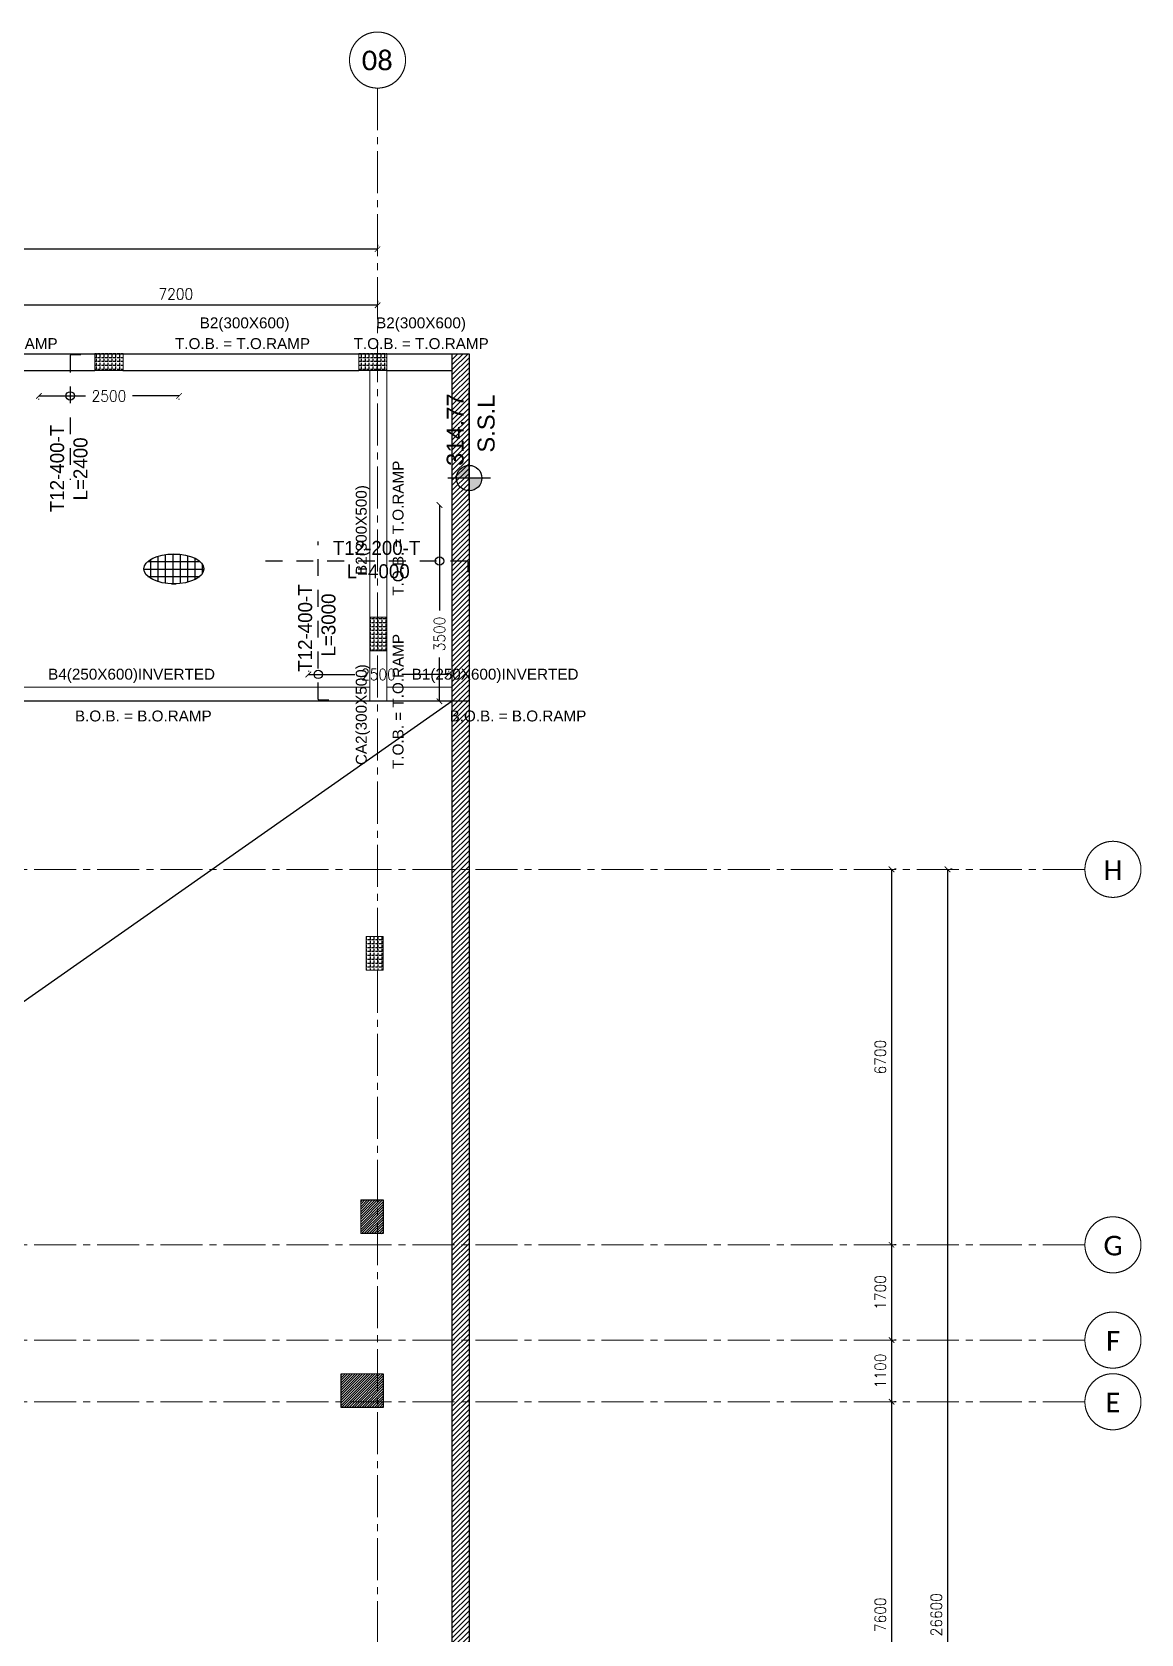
# Model space of a CAD drawing. Header units: millimetres. Extents: x -967280 to 3852, y 2833 to 1955156.
# Drawn here: x -400794 to -381004, y 600194 to 628777 of the extents above; entities that cross this region are included whole.
import ezdxf
from ezdxf.enums import TextEntityAlignment as Align

# ---------------------------------------------------------------- set-up
doc = ezdxf.new("R2010")
doc.units = ezdxf.units.MM
doc.header["$LTSCALE"] = 1000
doc.header["$PDMODE"] = 35
doc.header["$PDSIZE"] = 25
for name, pattern in [('$0$DASHED2', [0.375, 0.25, -0.125]), ('B05-FIRST FLOOR PLAN$0$DLINE', [0.55, 0.3, -0.25]), ('Columns_Structural070816$0$CENTER2', [1.125, 0.75, -0.125, 0.125, -0.125]), ('HRZN_Line-Ptrn-Sold', [9144001.0, 9144000.0, -1]), ('XREF-ST-FRAMING 1ST FLOOR$0$CENTER', [50.8, 31.75, -6.35, 6.35, -6.35]), ('XREF-ST-FRAMING 1ST FLOOR$0$HIDDEN2', [0.1875, 0.125, -0.0625])]:
    doc.linetypes.add(name, pattern=pattern)
for name, color, linetype in [('_N-DIM 3', 7, 'Continuous'), ('B05-FIRST FLOOR PLAN$0$STR_ROOF RFT$0$S-SYMB', 30, 'Continuous'), ('R.C. footing', 4, 'Continuous'), ('S - BATH Hach', 1, 'Continuous'), ('S - col hach', 1, 'Continuous'), ('S - dot', 1, 'Continuous'), ('S -Beams', 2, 'Continuous'), ('ST-LEVEL', 3, 'Continuous'), ('XREF-ST-FRAMING 1ST FLOOR$0$ST-BEAM', 4, 'XREF-ST-FRAMING 1ST FLOOR$0$HIDDEN2'), ('XREF-ST-FRAMING 1ST FLOOR$0$ST-BEAM MARK', 3, 'Continuous'), ('XREF-ST-FRAMING 1ST FLOOR$0$ST-SLAB TH. TXT', 3, 'Continuous')]:
    doc.layers.add(name, color=color, linetype=linetype)
for name, color, linetype, lineweight in [('A-AX-ATT-100', 7, 'HRZN_Line-Ptrn-Sold', 18), ('BEAMS', 3, 'HRZN_Line-Ptrn-Sold', 18), ('S - column', 6, 'Continuous', 60), ('ST-000-AXIS', 9, 'Columns_Structural070816$0$CENTER2', 9), ('ST-203-SLAB-TXT', 7, 'Continuous', 30), ('ST-206-SLAB-DIM', 1, 'Continuous', 20), ('ST-RFT-BOT', 2, '$0$DASHED2', 30), ('ST-RFT-TOP', 5, '$0$DASHED2', 30)]:
    doc.layers.add(name, color=color, linetype=linetype, lineweight=lineweight)
doc.styles.add('Arial_3', font='arial.ttf', dxfattribs={"height": 7999.15942})
doc.styles.add('B05-FIRST FLOOR PLAN$0$XS-Roof RFT$0$T25-100', font='STENCIL.shx', dxfattribs={"height": 250})
doc.styles.add('Calibri_2', font='calibri.ttf', dxfattribs={"height": 300})
doc.styles.add('TUNELNO', font='romans.shx', dxfattribs={"width": 0.9})
doc.styles.add('XREF-ST-FRAMING 1ST FLOOR$0$ROMANS-TITLE', font='ROMANS.shx', dxfattribs={"width": 0.8})
doc.styles.add('XREF-ST-FRAMING 1ST FLOOR$0$STRECTURAL', font='arial.ttf')
doc.dimstyles.new('Copy(2) of DSEC', dxfattribs={"dimtxt": 200, "dimasz": 100, "dimexe": 50, "dimexo": 80, "dimgap": 100, "dimtad": 1, "dimdec": 0, "dimrnd": 5, "dimzin": 0, "dimdsep": 46, "dimtxsty": 'TUNELNO', "dimblk": 'ARCHTICK', "dimcen": 0.09, "dimclrd": 1, "dimclre": 1, "dimclrt": 3, "dimadec": 0, "dimazin": 0, "dimtfac": 0.78125, "dimtdec": 0, "dimtix": 1, "dimtmove": 2, "dimatfit": 3, "dimldrblk": 'ARCHTICK', "dimfxl": 1, "dimtolj": 1, "dimtzin": 0, "dimarcsym": 0})

# ---------------------------------------------------------------- blocks, each defined once
blk = doc.blocks.new('A$C46269fcd new')
at = {"layer": 'S - BATH Hach', "ltscale": 30, "transparency": 33554483}
h = blk.add_hatch(dxfattribs=at)
h.set_pattern_fill('ANSI31', color=1, scale=20)
h.set_pattern_definition([(45, (643184.17, -484711.8), (-44.9012806, 44.9012806), [])])
h.paths.add_polyline_path([(47835, 35800), (47835, -9200), (-6100, -9200), (-6100, 35800), (-5800, 35800), (-5800, -8900), (47535, -8900), (47535, 35800)])
at = {"layer": 'S - col hach', "true_color": 0xcd6928}
h = blk.add_hatch(dxfattribs=at)
h.set_pattern_fill('ANGLE', color=32, scale=10, angle=90)
h.set_pattern_definition([(90, (-416898.87, -510539.72), (-69.85, 4e-15), [50.8, -19.05]), (180, (-416898.87, -510539.72), (-9e-15, -69.85), [50.8, -19.05])])
h.paths.add_polyline_path([(46365, 31100), (46065, 31100), (46065, 30500), (46365, 30500)])
h = blk.add_hatch(dxfattribs=at)
h.set_pattern_fill('ANGLE', color=32, scale=10, angle=90)
h.set_pattern_definition([(90, (-416898.87, -510539.72), (-69.85, 4e-15), [50.8, -19.05]), (180, (-416898.87, -510539.72), (-9e-15, -69.85), [50.8, -19.05])])
h.paths.add_polyline_path([(46300, 25400), (46000, 25400), (46000, 24800), (46300, 24800)])
at = {"layer": 'R.C. footing'}
blk.add_line((47535, 35800), (47535, 35800), dxfattribs=at)
at = {"layer": 'R.C. footing', "color": 4, "ltscale": 30}
blk.add_lwpolyline([(47835, 35800), (47835, -9200), (-6100, -9200), (-6100, 35800), (-5800, 35800), (-5800, -8900), (47535, -8900), (47535, 35800)], close=True, dxfattribs=at)
at = {"layer": 'S - column', "lineweight": 15}
for points in [[(46365, 31100), (46065, 31100), (46065, 30500), (46365, 30500)], [(46300, 25400), (46000, 25400), (46000, 24800), (46300, 24800)]]:
    blk.add_lwpolyline(points, close=True, dxfattribs=at)
blk = doc.blocks.new('FROM FOUNDATION TO UPPER LOWER BASEMENT_COLUMNS(new2)')
at = {"layer": 'S - col hach'}
h = blk.add_hatch(dxfattribs=at)
h.set_pattern_fill('ANSI31', color=256, scale=10)
h.set_pattern_definition([(45, (193250.144, -596912.31), (-22.4506403, 22.4506403), [])])
h.paths.add_polyline_path([(463199, 630540), (463199, 631140), (462799, 631140), (462799, 630540), (462953, 630540)])
h = blk.add_hatch(dxfattribs=at)
h.set_pattern_fill('ANSI31', color=256, scale=10)
h.set_pattern_definition([(45, (193250.144, -599612.31), (-22.4506403, 22.4506403), [])])
h.paths.add_polyline_path([(462706, 627440), (463199, 627440), (463199, 628040), (462449, 628040), (462449, 627440)])
at = {"layer": 'S - column', "lineweight": 15}
for points in [[(462799, 630540), (463199, 630540), (463199, 631140), (462799, 631140)], [(462449, 627440), (463199, 627440), (463199, 628040), (462449, 628040)]]:
    blk.add_lwpolyline(points, close=True, dxfattribs=at)
at = {"layer": 'ST-RFT-BOT', "color": 7, "linetype": 'Continuous', "ltscale": 30}
for points in [[(462799, 631140), (463199, 631140), (463199, 630540), (462799, 630540)], [(463199, 628040), (463199, 627440), (462449, 627440), (462449, 628040)]]:
    blk.add_lwpolyline(points, dxfattribs=at)
blk = doc.blocks.new('XREF-ST-FRAMING 1ST FLOOR$0$A-LVL_FFL-SSL')
at = {"layer": 'XREF-ST-FRAMING 1ST FLOOR$0$ST-SLAB TH. TXT', "ltscale": 800}
h = blk.add_hatch(color=256, dxfattribs=at)
h.paths.add_polyline_path([(0, 0), (150, 0, 0.414214), (0, 150)])
h.paths.add_polyline_path([(0, -150), (0, 0), (-150, 0, 0.414214)])
at = {"layer": 'XREF-ST-FRAMING 1ST FLOOR$0$ST-SLAB TH. TXT'}
for p, q in [((0, -250), (0, 250)), ((-250, 0), (250, 0))]:
    blk.add_line(p, q, dxfattribs=at)
at = {"layer": 'XREF-ST-FRAMING 1ST FLOOR$0$ST-SLAB TH. TXT', "ltscale": 800}
blk.add_line((0, 0), (1037, 0), dxfattribs=at)
at = {"layer": 'XREF-ST-FRAMING 1ST FLOOR$0$ST-SLAB TH. TXT'}
blk.add_circle((0, 0), 150, dxfattribs=at)
at = {"layer": 'XREF-ST-FRAMING 1ST FLOOR$0$ST-SLAB TH. TXT', "ltscale": 800, "style": 'XREF-ST-FRAMING 1ST FLOOR$0$ROMANS-TITLE', "width": 0.8}
for tag, p in [('FLOOR-LEVEL-FFL', (300, 100)), ('FLOOR-LEVEL-SSL', (300, -300))]:
    blk.add_attdef(tag, p, '', height=200, dxfattribs=at)
blk = doc.blocks.new('str col s')
at = {"layer": 'S - col hach', "true_color": 0xcd6928}
h = blk.add_hatch(dxfattribs=at)
h.set_pattern_fill('ANGLE', color=32, scale=10, angle=90)
h.set_pattern_definition([(90, (613528.686, -423037.37), (-69.85, 4e-15), [50.8, -19.05]), (180, (613528.686, -423037.37), (-9e-15, -69.85), [50.8, -19.05])])
h.paths.add_polyline_path([(13908, 0), (13908, -300), (14408, -300), (14408, 0)])
h = blk.add_hatch(dxfattribs=at)
h.set_pattern_fill('ANGLE', color=32, scale=10, angle=90)
h.set_pattern_definition([(90, (613578.686, -423037.37), (-69.85, 4e-15), [50.8, -19.05]), (180, (613578.686, -423037.37), (-9e-15, -69.85), [50.8, -19.05])])
h.paths.add_polyline_path([(19115, -300), (19115, 0), (18615, 0), (18615, -300)])
at = {"layer": 'S - column', "lineweight": 15}
for points in [[(14408, 0), (13908, 0), (13908, -300), (14408, -300)], [(19115, 0), (18615, 0), (18615, -300), (19115, -300)]]:
    blk.add_lwpolyline(points, close=True, dxfattribs=at)
blk = doc.blocks.new('_ArchTick')
at = {"color": 0, "linetype": 'ByBlock', "const_width": 0.15}
blk.add_lwpolyline([(-0.5, -0.5), (0.5, 0.5)], dxfattribs=at)
blk = doc.blocks.new('*D1006')
at = {"layer": 'Defpoints', "color": 0, "transparency": 16777216}
for p in [(-393493, 620337), (-393523, 616837), (-393493, 616837)]:
    blk.add_point(p, dxfattribs=at)
at = {"layer": 'ST-206-SLAB-DIM', "color": 1, "lineweight": -2, "transparency": 16777216}
for p, q in [((-393523, 620337), (-393523, 618455)), ((-393523, 616837), (-393523, 617620))]:
    blk.add_line(p, q, dxfattribs=at)
at = {"layer": 'ST-206-SLAB-DIM', "color": 1, "lineweight": -2, "transparency": 16777216, "xscale": 100, "yscale": 100, "zscale": 100}
for p, rotation in [((-393523, 620337), 90), ((-393523, 616837), 270)]:
    blk.add_blockref('_ArchTick', p, dxfattribs=dict(at, rotation=rotation))
at = {"layer": 'ST-206-SLAB-DIM', "color": 3, "transparency": 16777216, "insert": (-393523, 618037), "char_height": 200, "attachment_point": 5, "rotation": 90, "style": 'TUNELNO'}
blk.add_mtext('\\A1;3500', dxfattribs=at)
blk = doc.blocks.new('*D1007')
at = {"layer": 'Defpoints', "color": 0, "transparency": 16777216}
for p in [(-395863, 617299), (-393363, 617315), (-393363, 617299)]:
    blk.add_point(p, dxfattribs=at)
at = {"layer": 'ST-206-SLAB-DIM', "color": 1, "lineweight": -2, "transparency": 16777216}
for p, q in [((-395863, 617379), (-395863, 617365)), ((-395863, 617315), (-395031, 617315)), ((-393363, 617315), (-394196, 617315)), ((-393363, 617379), (-393363, 617365))]:
    blk.add_line(p, q, dxfattribs=at)
at = {"layer": 'ST-206-SLAB-DIM', "color": 1, "lineweight": -2, "transparency": 16777216, "xscale": 100, "yscale": 100, "zscale": 100, "rotation": 180}
blk.add_blockref('_ArchTick', (-395863, 617315), dxfattribs=at)
at = {"layer": 'ST-206-SLAB-DIM', "color": 1, "lineweight": -2, "transparency": 16777216, "xscale": 100, "yscale": 100, "zscale": 100}
blk.add_blockref('_ArchTick', (-393363, 617315), dxfattribs=at)
at = {"layer": 'ST-206-SLAB-DIM', "color": 3, "transparency": 16777216, "insert": (-394613, 617315), "char_height": 200, "attachment_point": 5, "style": 'TUNELNO'}
blk.add_mtext('\\A1;2500', dxfattribs=at)
blk = doc.blocks.new('*D1011')
at = {"layer": 'Defpoints', "color": 0, "transparency": 16777216}
for p in [(-400671, 622301), (-398171, 622301), (-398171, 622284)]:
    blk.add_point(p, dxfattribs=at)
at = {"layer": 'ST-206-SLAB-DIM', "color": 1, "lineweight": -2, "transparency": 16777216}
for p, q in [((-400671, 622284), (-399838, 622284)), ((-398171, 622284), (-399004, 622284)), ((-400671, 622221), (-400671, 622234)), ((-398171, 622221), (-398171, 622234))]:
    blk.add_line(p, q, dxfattribs=at)
at = {"layer": 'ST-206-SLAB-DIM', "color": 1, "lineweight": -2, "transparency": 16777216, "xscale": 100, "yscale": 100, "zscale": 100, "rotation": 180}
blk.add_blockref('_ArchTick', (-400671, 622284), dxfattribs=at)
at = {"layer": 'ST-206-SLAB-DIM', "color": 1, "lineweight": -2, "transparency": 16777216, "xscale": 100, "yscale": 100, "zscale": 100}
blk.add_blockref('_ArchTick', (-398171, 622284), dxfattribs=at)
at = {"layer": 'ST-206-SLAB-DIM', "color": 3, "transparency": 16777216, "insert": (-399421, 622284), "char_height": 200, "attachment_point": 5, "style": 'TUNELNO'}
blk.add_mtext('\\A1;2500', dxfattribs=at)
blk = doc.blocks.new('Grid - HRZN_G-Datm-Grid-Head-1554275-FIRST FLOOR FFL_1_')
at = {"layer": 'A-AX-ATT-100'}
blk.add_circle((0, 0), 5, dxfattribs=at)
blk = doc.blocks.new('*D1489')
at = {"layer": '_N-DIM 3', "color": 1, "linetype": 'Continuous', "lineweight": -2, "ltscale": 30, "transparency": 16777216}
for p, q in [((555899, 747185), (555899, 747155)), ((563099, 747185), (563099, 747155)), ((563099, 747105), (555899, 747105))]:
    blk.add_line(p, q, dxfattribs=at)
at = {"layer": 'Defpoints', "color": 0, "linetype": 'Continuous', "ltscale": 30, "transparency": 16777216}
for p in [(555899, 747105), (555899, 747105), (563099, 747105)]:
    blk.add_point(p, dxfattribs=at)
at = {"layer": '_N-DIM 3', "color": 1, "linetype": 'Continuous', "lineweight": -2, "ltscale": 30, "transparency": 16777216, "xscale": 100, "yscale": 100, "zscale": 100, "rotation": 180}
blk.add_blockref('_ArchTick', (555899, 747105), dxfattribs=at)
at = {"layer": '_N-DIM 3', "color": 1, "linetype": 'Continuous', "lineweight": -2, "ltscale": 30, "transparency": 16777216, "xscale": 100, "yscale": 100, "zscale": 100}
blk.add_blockref('_ArchTick', (563099, 747105), dxfattribs=at)
at = {"layer": '_N-DIM 3', "color": 3, "linetype": 'Continuous', "ltscale": 30, "transparency": 16777216, "insert": (559499, 747305), "char_height": 200, "attachment_point": 5, "style": 'TUNELNO'}
blk.add_mtext('\\A1;7200', dxfattribs=at)
blk = doc.blocks.new('*D1496')
at = {"layer": '_N-DIM 3', "color": 1, "linetype": 'Continuous', "lineweight": -2, "ltscale": 30, "transparency": 16777216}
for p, q in [((516899, 748185), (516899, 748155)), ((563099, 748105), (516899, 748105)), ((563099, 748185), (563099, 748155))]:
    blk.add_line(p, q, dxfattribs=at)
at = {"layer": 'Defpoints', "color": 0, "linetype": 'Continuous', "ltscale": 30, "transparency": 16777216}
for p in [(516899, 748105), (516899, 748105), (563099, 748105)]:
    blk.add_point(p, dxfattribs=at)
at = {"layer": '_N-DIM 3', "color": 1, "linetype": 'Continuous', "lineweight": -2, "ltscale": 30, "transparency": 16777216, "xscale": 100, "yscale": 100, "zscale": 100, "rotation": 180}
blk.add_blockref('_ArchTick', (516899, 748105), dxfattribs=at)
at = {"layer": '_N-DIM 3', "color": 1, "linetype": 'Continuous', "lineweight": -2, "ltscale": 30, "transparency": 16777216, "xscale": 100, "yscale": 100, "zscale": 100}
blk.add_blockref('_ArchTick', (563099, 748105), dxfattribs=at)
at = {"layer": '_N-DIM 3', "color": 3, "linetype": 'Continuous', "ltscale": 30, "transparency": 16777216, "insert": (539999, 748305), "char_height": 200, "attachment_point": 5, "style": 'TUNELNO'}
blk.add_mtext('\\A1;46200', dxfattribs=at)
blk = doc.blocks.new('*D1497')
at = {"layer": '_N-DIM 3', "color": 1, "linetype": 'Continuous', "lineweight": -2, "ltscale": 30, "transparency": 16777216}
for p, q in [((572272, 737040), (572272, 730340)), ((572352, 737040), (572322, 737040)), ((572352, 730340), (572322, 730340))]:
    blk.add_line(p, q, dxfattribs=at)
at = {"layer": 'Defpoints', "color": 0, "linetype": 'Continuous', "ltscale": 30, "transparency": 16777216}
for p in [(572272, 737040), (572272, 730340), (572272, 730340)]:
    blk.add_point(p, dxfattribs=at)
at = {"layer": '_N-DIM 3', "color": 1, "linetype": 'Continuous', "lineweight": -2, "ltscale": 30, "transparency": 16777216, "xscale": 100, "yscale": 100, "zscale": 100}
for p, rotation in [((572272, 737040), 90), ((572272, 730340), 270)]:
    blk.add_blockref('_ArchTick', p, dxfattribs=dict(at, rotation=rotation))
at = {"layer": '_N-DIM 3', "color": 3, "linetype": 'Continuous', "ltscale": 30, "transparency": 16777216, "insert": (572072, 733690), "char_height": 200, "attachment_point": 5, "rotation": 90, "style": 'TUNELNO'}
blk.add_mtext('\\A1;6700', dxfattribs=at)
blk = doc.blocks.new('*D1498')
at = {"layer": '_N-DIM 3', "color": 1, "linetype": 'Continuous', "lineweight": -2, "ltscale": 30, "transparency": 16777216}
for p, q in [((572272, 730340), (572272, 728640)), ((572352, 730340), (572322, 730340)), ((572352, 728640), (572322, 728640))]:
    blk.add_line(p, q, dxfattribs=at)
at = {"layer": 'Defpoints', "color": 0, "linetype": 'Continuous', "ltscale": 30, "transparency": 16777216}
for p in [(572272, 730340), (572272, 728640), (572272, 728640)]:
    blk.add_point(p, dxfattribs=at)
at = {"layer": '_N-DIM 3', "color": 1, "linetype": 'Continuous', "lineweight": -2, "ltscale": 30, "transparency": 16777216, "xscale": 100, "yscale": 100, "zscale": 100}
for p, rotation in [((572272, 730340), 90), ((572272, 728640), 270)]:
    blk.add_blockref('_ArchTick', p, dxfattribs=dict(at, rotation=rotation))
at = {"layer": '_N-DIM 3', "color": 3, "linetype": 'Continuous', "ltscale": 30, "transparency": 16777216, "insert": (572072, 729490), "char_height": 200, "attachment_point": 5, "rotation": 90, "style": 'TUNELNO'}
blk.add_mtext('\\A1;1700', dxfattribs=at)
blk = doc.blocks.new('*D1499')
at = {"layer": '_N-DIM 3', "color": 1, "linetype": 'Continuous', "lineweight": -2, "ltscale": 30, "transparency": 16777216}
for p, q in [((572272, 728640), (572272, 727540)), ((572352, 728640), (572322, 728640)), ((572352, 727540), (572322, 727540))]:
    blk.add_line(p, q, dxfattribs=at)
at = {"layer": 'Defpoints', "color": 0, "linetype": 'Continuous', "ltscale": 30, "transparency": 16777216}
for p in [(572272, 728640), (572272, 727540), (572272, 727540)]:
    blk.add_point(p, dxfattribs=at)
at = {"layer": '_N-DIM 3', "color": 1, "linetype": 'Continuous', "lineweight": -2, "ltscale": 30, "transparency": 16777216, "xscale": 100, "yscale": 100, "zscale": 100}
for p, rotation in [((572272, 728640), 90), ((572272, 727540), 270)]:
    blk.add_blockref('_ArchTick', p, dxfattribs=dict(at, rotation=rotation))
at = {"layer": '_N-DIM 3', "color": 3, "linetype": 'Continuous', "ltscale": 30, "transparency": 16777216, "insert": (572072, 728090), "char_height": 200, "attachment_point": 5, "rotation": 90, "style": 'TUNELNO'}
blk.add_mtext('\\A1;1100', dxfattribs=at)
blk = doc.blocks.new('*D1500')
at = {"layer": '_N-DIM 3', "color": 1, "linetype": 'Continuous', "lineweight": -2, "ltscale": 30, "transparency": 16777216}
for p, q in [((572272, 727540), (572272, 719940)), ((572352, 727540), (572322, 727540)), ((572352, 719940), (572322, 719940))]:
    blk.add_line(p, q, dxfattribs=at)
at = {"layer": 'Defpoints', "color": 0, "linetype": 'Continuous', "ltscale": 30, "transparency": 16777216}
for p in [(572272, 727540), (572272, 719940), (572272, 719940)]:
    blk.add_point(p, dxfattribs=at)
at = {"layer": '_N-DIM 3', "color": 1, "linetype": 'Continuous', "lineweight": -2, "ltscale": 30, "transparency": 16777216, "xscale": 100, "yscale": 100, "zscale": 100}
for p, rotation in [((572272, 727540), 90), ((572272, 719940), 270)]:
    blk.add_blockref('_ArchTick', p, dxfattribs=dict(at, rotation=rotation))
at = {"layer": '_N-DIM 3', "color": 3, "linetype": 'Continuous', "ltscale": 30, "transparency": 16777216, "insert": (572072, 723740), "char_height": 200, "attachment_point": 5, "rotation": 90, "style": 'TUNELNO'}
blk.add_mtext('\\A1;7600', dxfattribs=at)
blk = doc.blocks.new('*D1504')
at = {"layer": '_N-DIM 3', "color": 1, "linetype": 'Continuous', "lineweight": -2, "ltscale": 30, "transparency": 16777216}
for p, q in [((573272, 737040), (573272, 710440)), ((573352, 737040), (573322, 737040)), ((573352, 710440), (573322, 710440))]:
    blk.add_line(p, q, dxfattribs=at)
at = {"layer": 'Defpoints', "color": 0, "linetype": 'Continuous', "ltscale": 30, "transparency": 16777216}
for p in [(573272, 737040), (573272, 710440), (573272, 710440)]:
    blk.add_point(p, dxfattribs=at)
at = {"layer": '_N-DIM 3', "color": 1, "linetype": 'Continuous', "lineweight": -2, "ltscale": 30, "transparency": 16777216, "xscale": 100, "yscale": 100, "zscale": 100}
for p, rotation in [((573272, 737040), 90), ((573272, 710440), 270)]:
    blk.add_blockref('_ArchTick', p, dxfattribs=dict(at, rotation=rotation))
at = {"layer": '_N-DIM 3', "color": 3, "linetype": 'Continuous', "ltscale": 30, "transparency": 16777216, "insert": (573072, 723740), "char_height": 200, "attachment_point": 5, "rotation": 90, "style": 'TUNELNO'}
blk.add_mtext('\\A1;26600', dxfattribs=at)
blk = doc.blocks.new('AXES-00')
at = {"layer": 'ST-000-AXIS'}
for p, q in [((563098.9, 750979.6), (563098.9, 695813.8)), ((575723.2, 737039.7), (505674.3, 737039.7)), ((575723.2, 730339.7), (505674.3, 730339.7)), ((575723.2, 728639.7), (505674.3, 728639.7)), ((575723.2, 727539.7), (505674.3, 727539.7))]:
    blk.add_line(p, q, dxfattribs=at)
at = {"layer": 'A-AX-ATT-100'}
for p, xscale, yscale, zscale, rotation in [((563098.9, 751479.6), 99.99999999999993, 99.99999999999993, 99.99999999999993, 180), ((576223.2, 737039.7), 100.0000000000001, 100.0000000000001, 100.0000000000001, 90), ((576223.2, 730339.7), 100.0000000000001, 100.0000000000001, 100.0000000000001, 90), ((576223.2, 728639.7), 100.0000000000001, 100.0000000000001, 100.0000000000001, 90), ((576223.2, 727539.7), 100.0000000000001, 100.0000000000001, 100.0000000000001, 90)]:
    blk.add_blockref('Grid - HRZN_G-Datm-Grid-Head-1554275-FIRST FLOOR FFL_1_', p, dxfattribs=dict(at, xscale=xscale, yscale=yscale, zscale=zscale, rotation=rotation))
at = {"layer": 'A-AX-ATT-100', "linetype": 'Continuous', "lineweight": 13, "char_height": 350, "attachment_point": 1, "style": 'Calibri_2'}
for s, insert, width in [('08', (562818, 751647.5), 673.417), ('H', (576054.2, 737201), 416.877), ('G', (576054.2, 730501), 416.877), ('F', (576100.7, 728801), 304.641), ('E', (576090.7, 727701), 328.692)]:
    blk.add_mtext(s, dxfattribs=dict(at, insert=insert, width=width))
at = {"layer": '_N-DIM 3', "color": 3, "linetype": 'Continuous', "ltscale": 30}
for base, p1, p2, picture, middle in [((516898.9, 748104.7), (563098.9, 748104.7), (516898.9, 748104.7), '*D1496', (539998.9, 748304.7)), ((555898.9, 747104.7), (563098.9, 747104.7), (555898.9, 747104.7), '*D1489', (559498.9, 747304.7))]:
    dim = blk.add_linear_dim(base=base, p1=p1, p2=p2, dimstyle='Copy(2) of DSEC', dxfattribs=at)
    dim.commit()
    dim.dimension.update_dxf_attribs({"geometry": picture, "text_midpoint": middle})
for base, p1, p2, picture, middle in [((572272.5, 730339.7), (572272.5, 737039.7), (572272.5, 730339.7), '*D1497', (572072.5, 733689.7)), ((573272.5, 710439.7), (573272.5, 737039.7), (573272.5, 710439.7), '*D1504', (573072.5, 723739.7)), ((572272.5, 728639.7), (572272.5, 730339.7), (572272.5, 728639.7), '*D1498', (572072.5, 729489.7)), ((572272.5, 727539.7), (572272.5, 728639.7), (572272.5, 727539.7), '*D1499', (572072.5, 728089.7)), ((572272.5, 719939.7), (572272.5, 727539.7), (572272.5, 719939.7), '*D1500', (572072.5, 723739.7))]:
    dim = blk.add_linear_dim(base=base, p1=p1, p2=p2, angle=90, dimstyle='Copy(2) of DSEC', dxfattribs=at)
    dim.commit()
    dim.dimension.update_dxf_attribs({"geometry": picture, "text_midpoint": middle})

msp = doc.modelspace()

# ---------------------------------------------------------------- hatches: boundary and pattern name
at = {"layer": 'ST-LEVEL'}
h = msp.add_hatch(dxfattribs=at)
h.set_pattern_fill('NET', color=6, scale=1057.870248)
h.set_pattern_definition([(0, (-425121.7, 656353.61), (0, 132.23378), []), (90, (-425121.7, 656353.61), (-132.23378, 8e-15), [])])
edge = h.paths.add_edge_path()
edge.add_ellipse((-398262.7, 619198.2), major_axis=(535.4, 0), ratio=0.4996806, start_angle=0, end_angle=360)

# ---------------------------------------------------------------- linework, layer by layer
at = {"layer": 'B05-FIRST FLOOR PLAN$0$STR_ROOF RFT$0$S-SYMB'}
for centre in [(-400113, 622284.4), (-393523.2, 619338.6), (-395686.8, 617314.8)]:
    msp.add_circle(centre, 75, dxfattribs=at)
at = {"layer": 'BEAMS'}
for p, q in [((-394763.4, 618337.4), (-394763.4, 622737.4)), ((-394463.4, 622737.4), (-394463.4, 618337.4)), ((-394763.4, 616837.4), (-394763.4, 617737.4)), ((-394463.4, 617737.4), (-394463.4, 616837.4)), ((-403778.7, 617087.4), (-394763.4, 617087.4)), ((-394763.4, 616837.4), (-403778.7, 616837.4)), ((-394463.4, 617087.4), (-393293.7, 617087.4)), ((-393293.7, 616837.4), (-394463.4, 616837.4))]:
    msp.add_line(p, q, dxfattribs=at)
at = {"layer": 'S - dot'}
msp.add_line((-393293.7, 616837.4), (-439828.7, 584237.4), dxfattribs=at)
msp.add_line((-393293.7, 616837.4), (-439828.7, 584237.4), dxfattribs=at)
at = {"layer": 'S -Beams', "ltscale": 30}
for p, q in [((-403778.7, 623037.4), (-399671, 623037.4)), ((-399171, 623037.4), (-394963.4, 623037.4)), ((-394463.4, 623037.4), (-393293.7, 623037.4)), ((-403778.7, 622737.4), (-399671, 622737.4)), ((-399171, 622737.4), (-394963.4, 622737.4)), ((-394463.4, 622737.4), (-393293.7, 622737.4))]:
    msp.add_line(p, q, dxfattribs=at)
at = {"layer": 'S -Beams', "color": 6, "ltscale": 30}
msp.add_lwpolyline([(-446928.7, 623037.4), (-392993.7, 623037.4), (-392993.7, 616837.4), (-413028.7, 616837.4), (-413028.7, 613637.4), (-417228.7, 613637.4), (-417228.7, 614837.4), (-423078.7, 614837.4), (-423078.7, 612537.4), (-430728.7, 612537.4), (-430728.7, 616037.4), (-435928.7, 616037.4), (-435928.7, 614237.4), (-439928.7, 614237.4), (-439928.7, 608037.4), (-440628.7, 608037.4), (-440628.7, 593037.4), (-439928.7, 593037.4), (-439928.7, 586837.4), (-439828.7, 586837.4), (-439828.7, 584237.4), (-392993.7, 584237.4), (-392993.7, 578037.4), (-446928.7, 578037.4)], close=True, dxfattribs=at)
at = {"layer": 'ST-LEVEL'}
msp.add_ellipse((-398262.7, 619198.2), major_axis=(535.4, 0), ratio=0.4996806, dxfattribs=at)
at = {"layer": 'ST-RFT-TOP', "linetype": 'B05-FIRST FLOOR PLAN$0$DLINE'}
for points in [[(-399923, 623017.4), (-400098, 623017.4, 0.4142136), (-400113, 623002.4), (-400113, 620787.4)], [(-395496.8, 616857.4), (-395671.8, 616857.4, -0.4142136), (-395686.8, 616872.4), (-395686.8, 619687.4)], [(-393013.7, 619138.6), (-393013.7, 619326.1, 0.4142136), (-393026.2, 619338.6), (-396819.1, 619338.6)]]:
    msp.add_lwpolyline(points, format="xyb", dxfattribs=at)

# ---------------------------------------------------------------- block references
at = {"layer": 'S - column', "color": 7, "true_color": 0xffffff}
msp.add_blockref('A$C46269fcd new', (-440828.7, 587237.4), dxfattribs=at)
at = {"layer": 'S - column'}
msp.add_blockref('FROM FOUNDATION TO UPPER LOWER BASEMENT_COLUMNS(new2)', (-857727.6, -23202.4), dxfattribs=at)
at = {"layer": 'S -Beams'}
msp.add_blockref('AXES-00', (-957727.6, -123202.4), dxfattribs=at)
at = {"layer": 'ST-203-SLAB-TXT', "linetype": 'XREF-ST-FRAMING 1ST FLOOR$0$CENTER', "ltscale": 0.25}
ref = msp.add_blockref('XREF-ST-FRAMING 1ST FLOOR$0$A-LVL_FFL-SSL', (-392993.7, 620818.8), dxfattribs=dict(at, xscale=1.514618581711641, yscale=1.514618581711641, zscale=1.514618581711641, rotation=90))
ref.add_attrib('FLOOR-LEVEL-FFL', '314.77', (-393091.9, 621035.1), dxfattribs={"layer": 'XREF-ST-FRAMING 1ST FLOOR$0$ST-BEAM MARK', "color": 7, "ltscale": 800, "height": 302.92, "rotation": 90, "style": 'XREF-ST-FRAMING 1ST FLOOR$0$STRECTURAL'})
ref.add_attrib('FLOOR-LEVEL-SSL', 'S.S.L', (-392539.3, 621273.2), dxfattribs={"layer": 'XREF-ST-FRAMING 1ST FLOOR$0$ST-BEAM', "color": 7, "ltscale": 800, "height": 302.92, "rotation": 90, "style": 'XREF-ST-FRAMING 1ST FLOOR$0$STRECTURAL'})
at = {"layer": 'ST-RFT-BOT', "color": 1, "linetype": 'Continuous'}
msp.add_blockref('str col s', (-413578.7, 623037.4), dxfattribs=at)

# ---------------------------------------------------------------- texts
at = {"layer": 'BEAMS', "color": 7, "style": 'Arial_3'}
for p in [(-397000.4, 623587.7), (-393852.3, 623587.7)]:
    msp.add_text('B2(300X600)', height=194.734, dxfattribs=at).set_placement(p, align=Align.MIDDLE_CENTER)
at = {"layer": 'BEAMS', "style": 'Arial_3'}
for s, p in [('T.O.B. = T.O.RAMP', (-401541.8, 623061.9)), ('T.O.B. = T.O.RAMP', (-397037.4, 623061.9)), ('T.O.B. = T.O.RAMP', (-393849, 623061.9)), ('B4(250X600)INVERTED', (-399017.8, 617163.8)), ('B1(250X600)INVERTED', (-392530.7, 617163.8)), ('B.O.B. = B.O.RAMP', (-398807.9, 616417.8)), ('B.O.B. = B.O.RAMP', (-392122, 616417.8))]:
    msp.add_text(s, height=194.734, dxfattribs=at).set_placement(p, align=Align.BOTTOM_CENTER)
for s, p in [('T.O.B. = T.O.RAMP', (-394106.6, 619925)), ('B2(300X500)', (-394763.4, 619890.8)), ('T.O.B. = T.O.RAMP', (-394106.6, 616832.7)), ('CA2(300X500)', (-394763.4, 616596.9))]:
    msp.add_text(s, height=194.734, rotation=90, dxfattribs=at).set_placement(p, align=Align.BOTTOM_CENTER)
at = {"layer": 'ST-203-SLAB-TXT', "style": 'B05-FIRST FLOOR PLAN$0$XS-Roof RFT$0$T25-100'}
for s, p in [('T12-400-T', (-400222.3, 620209.1)), ('L=2400', (-399805.6, 620419.6)), ('T12-400-T', (-395796, 617362.2)), ('L=3000', (-395379.4, 617634.3))]:
    msp.add_text(s, height=250, rotation=90, dxfattribs=at).set_placement(p)
for s, p in [('T12-200-T', (-395425.3, 619447.8)), ('L=4000', (-395179.5, 619031.2))]:
    msp.add_text(s, height=250, dxfattribs=at).set_placement(p)

# ---------------------------------------------------------------- dimensions: what is measured, and where the dimension line sits
at = {"layer": 'ST-206-SLAB-DIM'}
for base, p1, p2, angle, picture, middle in [((-398171, 622284.4), (-400671, 622300.6), (-398171, 622300.6), 0, '*D1011', (-399421, 622284.4)), ((-393523.3, 616837.4), (-393493.3, 620337.4), (-393493.3, 616837.4), 270, '*D1006', (-393523.3, 618037.4)), ((-393363.4, 617314.8), (-395863.4, 617298.6), (-393363.4, 617298.6), 0, '*D1007', (-394613.4, 617314.8))]:
    dim = msp.add_linear_dim(base=base, p1=p1, p2=p2, angle=angle, dimstyle='Copy(2) of DSEC', dxfattribs=at)
    dim.commit()
    dim.dimension.update_dxf_attribs({"geometry": picture, "text_midpoint": middle, "dimtype": 161})

doc.saveas('drawing.dxf')
